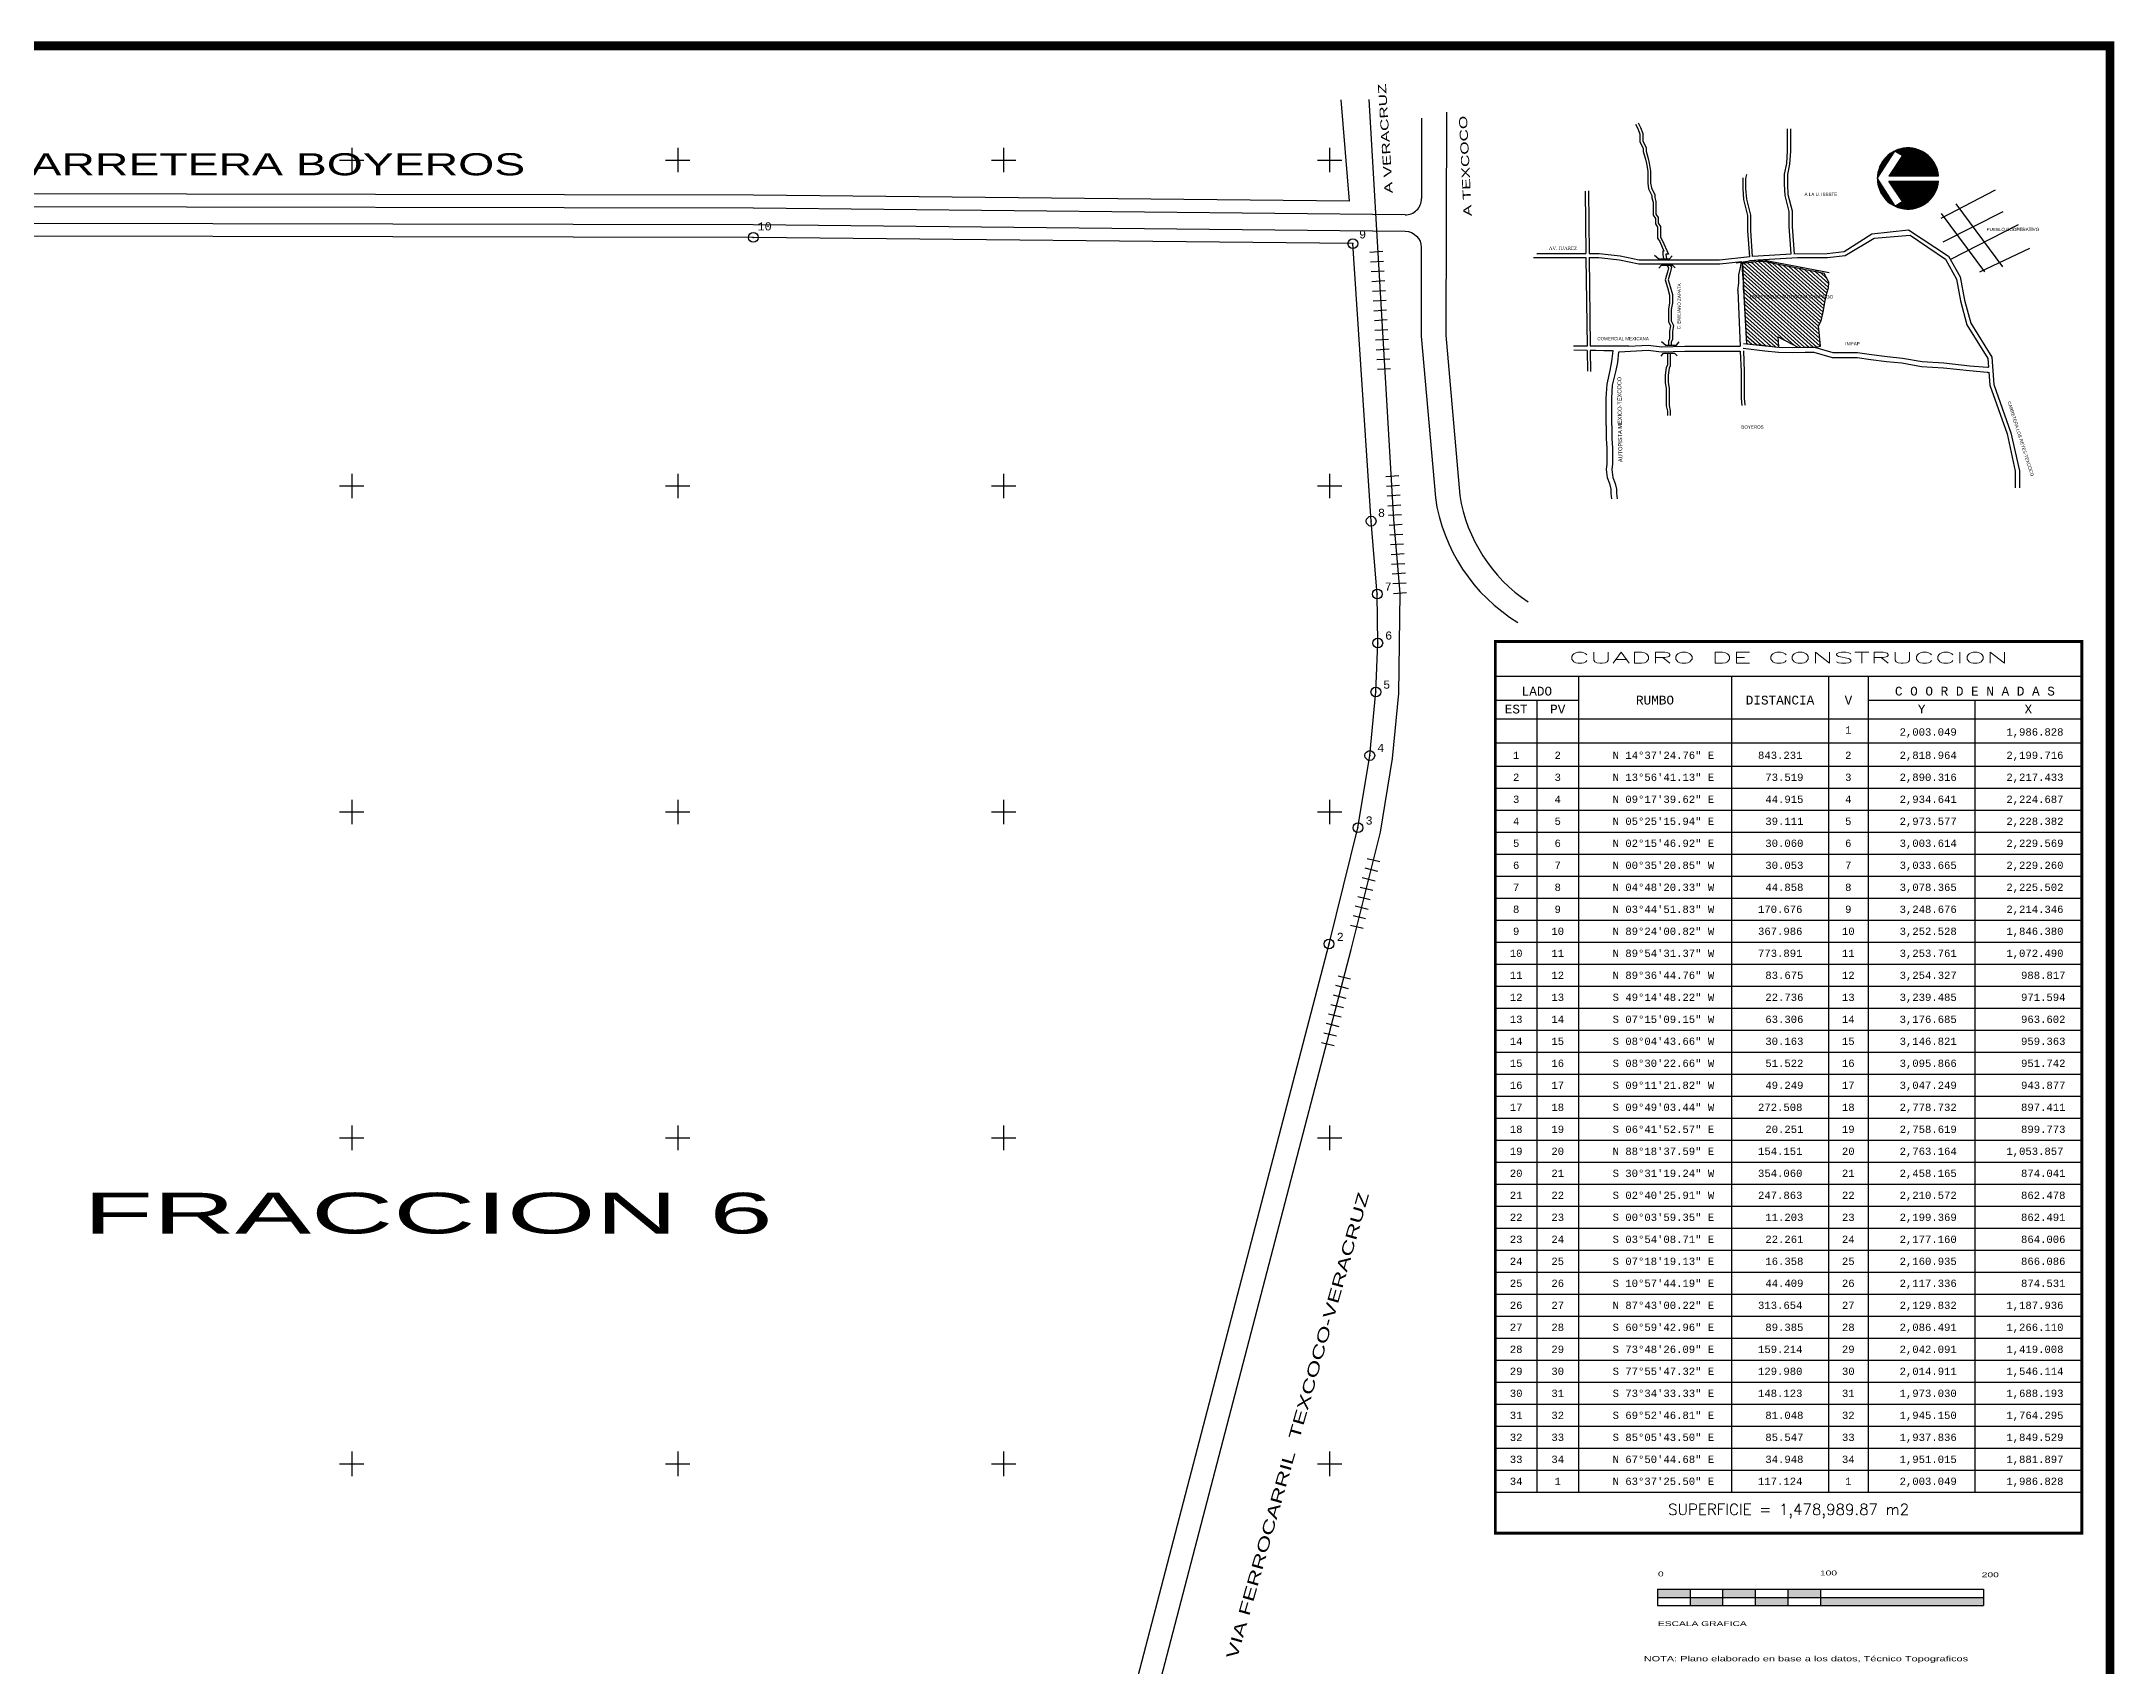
# Model space of a CAD drawing. Header units: millimetres. Extents: x 740 to 5908, y 1492 to 3373.
# Drawn here: x 1410 to 2682, y 2376 to 3373 of the extents above; entities that cross this region are included whole.
import ezdxf
from ezdxf.enums import TextEntityAlignment as Align

# ---------------------------------------------------------------- set-up
doc = ezdxf.new("R2010")
doc.units = ezdxf.units.MM
doc.header["$PDMODE"] = 32
doc.header["$PDSIZE"] = 6
for name, color, linetype in [('CVL_CUADCON', 7, 'Continuous'), ('CVL_PUNTO', 7, 'Continuous'), ('CVL_PUNTO_NUM', 7, 'Continuous'), ('CVL_RET', 7, 'Continuous'), ('REPORTIT', 7, 'Continuous')]:
    doc.layers.add(name, color=color, linetype=linetype)
doc.styles.add('ARIAL', font='BOOKOS.TTF')
doc.styles.add('HUECA1', font='HUECA1.shx')
doc.styles.add('LETREROS', font='', dxfattribs={"width": 2})
doc.styles.add('MONOTXT4', font='MONOTXT4.shx')
doc.styles.add('TEXTOS', font='arial.ttf', dxfattribs={"width": 1.5})
doc.styles.get('LETREROS').set_extended_font_data('@Arial Unicode MS')

# ---------------------------------------------------------------- blocks, each defined once
blk = doc.blocks.new('*X4')
blk.add_line((1, 1.5), (1, 1.5))
blk = doc.blocks.new('NORTH8')
for p, q in [((-3.677, -0.671), (-3.18, -0.671)), ((-3.668, -0.661), (-3.187, -0.661)), ((-3.658, -0.651), (-3.194, -0.651)), ((-3.648, -0.641), (-3.2, -0.641)), ((-3.637, -0.631), (-3.207, -0.631)), ((-3.626, -0.621), (-3.204, -0.621)), ((-3.614, -0.611), (-3.188, -0.611)), ((-3.601, -0.601), (-3.171, -0.601)), ((-3.587, -0.591), (-3.155, -0.591)), ((-3.572, -0.581), (-3.138, -0.581)), ((-3.556, -0.571), (-3.122, -0.571)), ((-3.538, -0.561), (-3.106, -0.561)), ((-3.519, -0.551), (-3.089, -0.551)), ((-3.497, -0.541), (-3.105, -0.541)), ((-3.472, -0.531), (-3.13, -0.531)), ((-3.441, -0.521), (-3.161, -0.521)), ((-3.4, -0.511), (-3.201, -0.511)), ((-3.086, -0.549), (-3.211, -0.625)), ((-3.211, -0.625), (-2.989, -0.958)), ((-2.8, -1), (-3.086, -0.549)), ((-3.085, -0.551), (-3.083, -0.551)), ((-3.078, -0.561), (-3.063, -0.561)), ((-3.072, -0.571), (-3.046, -0.571)), ((-3.066, -0.581), (-3.03, -0.581)), ((-3.059, -0.591), (-3.015, -0.591)), ((-3.053, -0.601), (-3.001, -0.601)), ((-3.047, -0.611), (-2.988, -0.611)), ((-3.04, -0.621), (-2.976, -0.621)), ((-3.034, -0.631), (-2.965, -0.631)), ((-3.028, -0.641), (-2.954, -0.641)), ((-3.021, -0.651), (-2.944, -0.651)), ((-3.015, -0.661), (-2.934, -0.661)), ((-3.009, -0.671), (-2.925, -0.671)), ((-2.989, -0.958), (-3.799, -0.958)), ((-3.798, -0.951), (-2.994, -0.951)), ((-3.797, -0.941), (-3, -0.941)), ((-3.796, -0.931), (-3.007, -0.931)), ((-3.795, -0.921), (-3.014, -0.921)), ((-3.793, -0.911), (-3.02, -0.911)), ((-3.791, -0.901), (-3.027, -0.901)), ((-3.789, -0.891), (-3.034, -0.891)), ((-3.786, -0.881), (-3.04, -0.881)), ((-3.784, -0.871), (-3.047, -0.871)), ((-3.781, -0.861), (-3.054, -0.861)), ((-3.778, -0.851), (-3.06, -0.851)), ((-3.775, -0.841), (-3.067, -0.841)), ((-3.771, -0.831), (-3.074, -0.831)), ((-3.767, -0.821), (-3.08, -0.821)), ((-3.763, -0.811), (-3.087, -0.811)), ((-3.759, -0.801), (-3.094, -0.801)), ((-3.755, -0.791), (-3.1, -0.791)), ((-3.75, -0.781), (-3.107, -0.781)), ((-3.745, -0.771), (-3.114, -0.771)), ((-3.74, -0.761), (-3.12, -0.761)), ((-3.734, -0.751), (-3.127, -0.751)), ((-3.728, -0.741), (-3.134, -0.741)), ((-3.722, -0.731), (-3.14, -0.731)), ((-3.715, -0.721), (-3.147, -0.721)), ((-3.708, -0.711), (-3.154, -0.711)), ((-3.701, -0.701), (-3.16, -0.701)), ((-3.693, -0.691), (-3.167, -0.691)), ((-3.685, -0.681), (-3.174, -0.681)), ((-2.8, -1), (-3.086, -1.451)), ((-3.002, -0.681), (-2.917, -0.681)), ((-2.996, -0.691), (-2.909, -0.691)), ((-2.99, -0.701), (-2.901, -0.701)), ((-2.983, -0.711), (-2.894, -0.711)), ((-2.977, -0.721), (-2.887, -0.721)), ((-2.971, -0.731), (-2.88, -0.731)), ((-2.964, -0.741), (-2.874, -0.741)), ((-2.958, -0.751), (-2.868, -0.751)), ((-2.952, -0.761), (-2.862, -0.761)), ((-2.945, -0.771), (-2.857, -0.771)), ((-2.939, -0.781), (-2.852, -0.781)), ((-2.932, -0.791), (-2.847, -0.791)), ((-2.926, -0.801), (-2.843, -0.801)), ((-2.92, -0.811), (-2.838, -0.811)), ((-2.913, -0.821), (-2.834, -0.821)), ((-2.907, -0.831), (-2.831, -0.831)), ((-2.901, -0.841), (-2.827, -0.841)), ((-2.894, -0.851), (-2.824, -0.851)), ((-2.888, -0.861), (-2.821, -0.861)), ((-2.882, -0.871), (-2.818, -0.871)), ((-2.875, -0.881), (-2.816, -0.881)), ((-2.869, -0.891), (-2.813, -0.891)), ((-2.863, -0.901), (-2.811, -0.901)), ((-2.856, -0.911), (-2.809, -0.911)), ((-2.85, -0.921), (-2.807, -0.921)), ((-2.844, -0.931), (-2.806, -0.931)), ((-2.837, -0.941), (-2.805, -0.941)), ((-2.831, -0.951), (-2.803, -0.951)), ((-2.825, -0.961), (-2.803, -0.961)), ((-2.818, -0.971), (-2.802, -0.971)), ((-2.812, -0.981), (-2.801, -0.981)), ((-2.807, -1.011), (-2.801, -1.011)), ((-2.806, -0.991), (-2.801, -0.991)), ((-2.801, -1.001), (-2.801, -1.001)), ((-2.989, -1.045), (-3.799, -1.045)), ((-3.798, -1.051), (-2.995, -1.051)), ((-3.797, -1.061), (-3.002, -1.061)), ((-3.796, -1.071), (-3.008, -1.071)), ((-3.795, -1.081), (-3.015, -1.081)), ((-3.793, -1.091), (-3.022, -1.091)), ((-3.791, -1.101), (-3.028, -1.101)), ((-3.789, -1.111), (-3.035, -1.111)), ((-3.786, -1.121), (-3.042, -1.121)), ((-3.784, -1.131), (-3.048, -1.131)), ((-3.781, -1.141), (-3.055, -1.141)), ((-3.778, -1.151), (-3.062, -1.151)), ((-3.775, -1.161), (-3.068, -1.161)), ((-3.771, -1.171), (-3.075, -1.171)), ((-3.767, -1.181), (-3.082, -1.181)), ((-3.763, -1.191), (-3.088, -1.191)), ((-3.759, -1.201), (-3.095, -1.201)), ((-3.755, -1.211), (-3.102, -1.211)), ((-3.75, -1.221), (-3.108, -1.221)), ((-3.745, -1.231), (-3.115, -1.231)), ((-3.74, -1.241), (-3.122, -1.241)), ((-3.734, -1.251), (-3.128, -1.251)), ((-3.728, -1.261), (-3.135, -1.261)), ((-3.722, -1.271), (-3.142, -1.271)), ((-3.715, -1.281), (-3.148, -1.281)), ((-3.708, -1.291), (-3.155, -1.291)), ((-3.701, -1.301), (-3.162, -1.301)), ((-3.693, -1.311), (-3.168, -1.311)), ((-3.685, -1.321), (-3.175, -1.321)), ((-3.677, -1.331), (-3.182, -1.331)), ((-3.668, -1.341), (-3.188, -1.341)), ((-3.658, -1.351), (-3.195, -1.351)), ((-3.211, -1.375), (-2.989, -1.042)), ((-3.023, -1.351), (-2.944, -1.351)), ((-3.016, -1.341), (-2.934, -1.341)), ((-3.01, -1.331), (-2.925, -1.331)), ((-3.004, -1.321), (-2.917, -1.321)), ((-2.997, -1.311), (-2.909, -1.311)), ((-2.991, -1.301), (-2.901, -1.301)), ((-2.985, -1.291), (-2.894, -1.291)), ((-2.978, -1.281), (-2.887, -1.281)), ((-2.972, -1.271), (-2.88, -1.271)), ((-2.966, -1.261), (-2.874, -1.261)), ((-2.959, -1.251), (-2.868, -1.251)), ((-2.953, -1.241), (-2.862, -1.241)), ((-2.947, -1.231), (-2.857, -1.231)), ((-2.94, -1.221), (-2.852, -1.221)), ((-2.934, -1.211), (-2.847, -1.211)), ((-2.927, -1.201), (-2.843, -1.201)), ((-2.921, -1.191), (-2.838, -1.191)), ((-2.915, -1.181), (-2.834, -1.181)), ((-2.908, -1.171), (-2.831, -1.171)), ((-2.902, -1.161), (-2.827, -1.161)), ((-2.896, -1.151), (-2.824, -1.151)), ((-2.889, -1.141), (-2.821, -1.141)), ((-2.883, -1.131), (-2.818, -1.131)), ((-2.877, -1.121), (-2.816, -1.121)), ((-2.87, -1.111), (-2.813, -1.111)), ((-2.864, -1.101), (-2.811, -1.101)), ((-2.858, -1.091), (-2.809, -1.091)), ((-2.851, -1.081), (-2.807, -1.081)), ((-2.845, -1.071), (-2.806, -1.071)), ((-2.839, -1.061), (-2.805, -1.061)), ((-2.832, -1.051), (-2.803, -1.051)), ((-2.826, -1.041), (-2.803, -1.041)), ((-2.82, -1.031), (-2.802, -1.031)), ((-2.813, -1.021), (-2.801, -1.021)), ((-3.648, -1.361), (-3.202, -1.361)), ((-3.637, -1.371), (-3.208, -1.371)), ((-3.626, -1.381), (-3.201, -1.381)), ((-3.614, -1.391), (-3.184, -1.391)), ((-3.601, -1.401), (-3.168, -1.401)), ((-3.587, -1.411), (-3.151, -1.411)), ((-3.572, -1.421), (-3.135, -1.421)), ((-3.556, -1.431), (-3.119, -1.431)), ((-3.538, -1.441), (-3.102, -1.441)), ((-3.519, -1.451), (-3.083, -1.451)), ((-3.497, -1.461), (-3.105, -1.461)), ((-3.472, -1.471), (-3.13, -1.471)), ((-3.441, -1.481), (-3.161, -1.481)), ((-3.4, -1.491), (-3.201, -1.491)), ((-3.086, -1.451), (-3.211, -1.375)), ((-3.08, -1.441), (-3.063, -1.441)), ((-3.073, -1.431), (-3.046, -1.431)), ((-3.067, -1.421), (-3.03, -1.421)), ((-3.061, -1.411), (-3.015, -1.411)), ((-3.054, -1.401), (-3.001, -1.401)), ((-3.048, -1.391), (-2.988, -1.391)), ((-3.042, -1.381), (-2.976, -1.381)), ((-3.035, -1.371), (-2.965, -1.371)), ((-3.029, -1.361), (-2.954, -1.361))]:
    blk.add_line(p, q)
blk.add_arc((-3.301, -1.001), 0.5, 184.9327, 175.1566)
at = {"rotation": 270}
blk.add_blockref('*X4', (-4.301, -0.001), dxfattribs=at)
blk = doc.blocks.new('NORTE02')
at = {"layer": 'REPORTIT', "color": 3, "xscale": 3.002732328891092, "yscale": 3.002732328891092, "zscale": 3.002732328891092}
blk.add_blockref('NORTH8', (9.91, 3.01), dxfattribs=at)

msp = doc.modelspace()

# ---------------------------------------------------------------- hatches: boundary and pattern name
at = {"layer": 'CVL_RET'}
h = msp.add_hatch(dxfattribs=at)
h.set_pattern_fill('ANSI31', color=256, scale=0.53125, angle=93.146, style=0)
h.set_pattern_definition([(138.14597, (4249.4699, 1965.9379), (-1.1254381, -1.2563475), [])])
h.paths.add_polyline_path([(2503.4, 3230.3), (2470.4, 3236.9), (2467.6, 3237.5), (2465.8, 3237.7), (2464.2, 3237.7), (2463, 3237.7), (2461.8, 3237.6), (2460.1, 3237.4), (2453.3, 3236.6), (2454, 3221.9), (2455.6, 3191.1), (2455.8, 3187.8), (2456.4, 3187.2), (2458.9, 3187), (2460.1, 3186.9), (2462.2, 3186.7), (2464.1, 3186.5), (2474.9, 3185.2), (2475.7, 3185.4), (2475.2, 3191.5), (2487.7, 3185), (2497.6, 3185.1), (2498, 3185.1), (2498.9, 3185.2), (2499.5, 3185.3), (2501.3, 3185.8), (2500.1, 3198.2), (2501.6, 3201.4), (2503.1, 3207.6), (2503.9, 3212.7), (2505.2, 3218.4), (2506.2, 3221.5), (2506.3, 3224.9), (2505.7, 3226.2)])
h = msp.add_hatch(color=256, dxfattribs=at)
h.paths.add_polyline_path([(2401.2, 2423), (2401.2, 2418), (2421.2, 2418), (2421.2, 2423)])
h.paths.add_polyline_path([(2441.2, 2413), (2441.2, 2418), (2421.2, 2418), (2421.2, 2413)])
h.paths.add_polyline_path([(2441.2, 2423), (2441.2, 2418), (2461.2, 2418), (2461.2, 2423)])
h.paths.add_polyline_path([(2461.2, 2418), (2461.2, 2413), (2481.2, 2413), (2481.2, 2418)])
h.paths.add_polyline_path([(2501.2, 2418), (2501.2, 2413), (2601.2, 2413), (2601.2, 2418)])
h.paths.add_polyline_path([(2481.2, 2423), (2481.2, 2418), (2501.2, 2418), (2501.2, 2423)])

# ---------------------------------------------------------------- linework, layer by layer
for p, q in [((1846.4, 3270.5), (1072.5, 3271.8)), ((1846.5, 3278.5), (1072.6, 3279.8)), ((2246.3, 3266.3), (1846.5, 3270.5)), ((2212.3, 3274.7), (1846.6, 3278.5))]:
    msp.add_line(p, q)
at = {"const_width": 5.5}
msp.add_lwpolyline([(742.9, 1803.6), (742.9, 3370), (2678.9, 3370), (2678.9, 1803.6)], close=True, dxfattribs=at)
at = {"color": 4}
for points in [[(2387.8, 3322), (2389.1, 3319.3), (2390.4, 3315.9), (2390.4, 3311.2), (2392.5, 3307.2), (2392.5, 3305.2), (2393.8, 3300.5), (2394.5, 3297.8), (2395.2, 3293.1), (2395.2, 3291.7), (2395.2, 3285.7), (2395.8, 3282.3), (2397.8, 3278.3), (2397.8, 3276.9), (2398.5, 3274.2), (2398.5, 3272.2), (2398.5, 3269.5), (2398.5, 3266.2), (2399.9, 3264.2), (2399.9, 3260.8), (2401.2, 3258.8), (2401.2, 3254.8), (2401.2, 3252.1), (2402.6, 3250), (2405.2, 3244), (2404.6, 3244), (2404.6, 3242), (2405, 3239.3)], [(2389.3, 3322.8), (2390.7, 3320), (2392.2, 3316.3), (2392.2, 3311.6), (2394.2, 3307.6), (2394.2, 3305.4), (2395.5, 3300.9), (2396.2, 3298.1), (2396.9, 3293.2), (2396.9, 3291.7), (2396.9, 3285.8), (2397.5, 3282.9), (2399.6, 3278.7), (2399.6, 3277.1), (2400.3, 3274.5), (2400.3, 3272.2), (2400.3, 3269.5), (2400.3, 3266.7), (2401.6, 3264.7), (2401.6, 3261.3), (2403, 3259.3), (2403, 3254.8), (2403, 3252.6), (2404.1, 3250.9), (2407.9, 3242.2), (2406.3, 3242.2), (2406.3, 3242.1), (2406.8, 3239.3)], [(2406.9, 3235.5), (2407.9, 3233.9), (2407.3, 3231.2), (2405.9, 3226.5), (2407.3, 3221.8), (2408.6, 3217.1), (2408.6, 3212.4), (2407.9, 3208.4), (2407.9, 3203.7), (2407.9, 3201), (2409.3, 3198.3), (2408.6, 3194.9), (2408.6, 3190.2), (2407.9, 3188.9), (2407.9, 3186.4)], [(2409, 3235.5), (2409.8, 3234.2), (2409, 3230.8), (2407.7, 3226.5), (2409, 3222.3), (2410.4, 3217.4), (2410.4, 3212.3), (2409.7, 3208.2), (2409.7, 3203.7), (2409.7, 3201.4), (2411.1, 3198.5), (2410.4, 3194.7), (2410.4, 3189.8), (2409.7, 3188.5), (2409.7, 3186.4)], [(2407.3, 3181.4), (2407.3, 3176.8), (2407.3, 3174.1), (2406.6, 3172.7), (2405.9, 3168), (2405.9, 3163.3), (2406.6, 3160), (2406.6, 3157.3), (2406.6, 3156.6), (2406.6, 3152.6), (2406.6, 3149.2), (2407.3, 3145.9), (2407.3, 3143.2)], [(2409, 3181.4), (2409, 3176.8), (2409, 3173.7), (2408.3, 3172.2), (2407.7, 3167.9), (2407.7, 3163.5), (2408.3, 3160.1), (2408.3, 3157.3), (2408.3, 3156.6), (2408.3, 3152.6), (2408.3, 3149.4), (2409, 3146), (2409, 3143.2)]]:
    msp.add_lwpolyline(points, dxfattribs=at)
for points in [[(2483.2, 3242.4), (2482, 3259.2), (2482, 3268.5), (2479.5, 3278.2), (2479.1, 3285.1), (2479.1, 3291.4), (2480.5, 3297.8), (2481, 3305.6), (2481, 3310.9), (2481, 3310.9), (2481, 3319.2)], [(2485.2, 3242.4), (2484, 3259.3), (2484, 3268.7), (2481.5, 3278.6), (2481.1, 3285.1), (2481.1, 3291.2), (2482.5, 3297.5), (2483, 3305.5), (2483, 3310.9), (2483, 3319.2)], [(2457.8, 3240.6), (2456.7, 3256.6), (2456.7, 3265.9), (2454.2, 3275.7), (2453.7, 3282.5), (2453.7, 3288.9), (2453.8, 3289)], [(2459.6, 3240.7), (2458.4, 3256.7), (2458.4, 3266.1), (2456, 3276), (2455.5, 3282.6), (2455.5, 3288.7), (2456.1, 3291.2)], [(2356.8, 3280.9), (2357.3, 3242.6)], [(2358.8, 3281), (2359.3, 3242.6)], [(2575.2, 3264.4), (2608.6, 3281.8)], [(2584.3, 3273.2), (2613, 3234.4)], [(2484.9, 3242.5), (2505.3, 3242.6), (2515.7, 3243.9), (2532.7, 3254.8), (2555.3, 3257.1), (2579.7, 3241), (2587, 3228.3), (2589.6, 3214.1), (2593.5, 3199.9), (2606.4, 3179.1), (2607.7, 3162.3), (2618.1, 3132.5), (2623.3, 3109.2), (2623.3, 3098.9)], [(2575.2, 3267.2), (2601.8, 3231.4)], [(2576.6, 3249.8), (2613.3, 3268.4)], [(2581.2, 3239.2), (2622.7, 3260.4)], [(1266.1, 2086.5), (1419, 2042.1), (1546.1, 2014.9), (1688.2, 1973), (1764.3, 1945.2), (1849.5, 1937.8), (1881.9, 1951), (1986.8, 2003), (2199.7, 2819), (2217.4, 2890.3), (2224.7, 2934.6), (2228.4, 2973.6), (2229.6, 3003.6), (2229.3, 3033.7), (2225.5, 3078.4), (2214.3, 3248.7), (1846.4, 3252.5), (1072.5, 3253.8)], [(2458.1, 3238.3), (2462.8, 3238.8), (2487.2, 3240.1), (2505.5, 3240.1), (2516.3, 3241.4), (2534.1, 3252), (2556.2, 3253.9), (2577.9, 3239.1), (2584.7, 3226.9), (2587.1, 3213.5), (2591.1, 3198.8), (2604, 3178.3), (2604.4, 3172.8)], [(2599, 3231.4), (2629.7, 3245.9)], [(2325.2, 3240.1), (2342, 3240.1), (2357.3, 3240.1)], [(2327.2, 3242.6), (2342, 3242.6), (2342, 3242.6), (2357.3, 3242.6)], [(2357.3, 3240.1), (2358, 3185.7)], [(2359.3, 3242.6), (2365.4, 3242.6), (2378.3, 3241.3), (2390, 3238.7), (2405.5, 3238.7), (2419.8, 3238.7), (2439.2, 3238.7), (2457.8, 3240.8), (2457.8, 3240.8)], [(2359.3, 3240.1), (2360, 3185.7)], [(2359.3, 3240.1), (2365.2, 3240.1), (2377.9, 3238.8), (2389.7, 3236.2), (2405.5, 3236.2), (2419.8, 3236.2), (2439.4, 3236.2), (2452.8, 3237.7)], [(2399.4, 3241.6), (2402.1, 3239.3), (2408.5, 3239.3), (2410.3, 3241.3)], [(2402.1, 3233.7), (2403.7, 3235.5), (2410.5, 3235.5), (2412.1, 3233.9)], [(2450.6, 3219.9), (2451.2, 3224.5), (2451.2, 3229.5), (2452.2, 3234.1), (2452.8, 3237.7)], [(2454, 3220.3), (2454, 3220.3), (2453.9, 3225), (2453.4, 3232.6), (2453.3, 3235), (2453.2, 3236.7), (2458.1, 3238.3)], [(2459.6, 3241), (2480, 3242.2), (2483.2, 3242.4)], [(2450.6, 3219.9), (2451.9, 3185.8)], [(2454, 3220.3), (2455.8, 3187.1)], [(2358, 3185.7), (2349.6, 3185.7)], [(2358, 3183.2), (2349.8, 3183.4)], [(2358, 3183.2), (2358.2, 3170.4)], [(2383.7, 3185.7), (2378, 3185.7), (2366.9, 3185.7), (2360.7, 3185.7), (2360, 3185.7)], [(2360, 3183.2), (2360.2, 3170.3)], [(2374, 3182.9), (2371.5, 3182.9), (2368.2, 3182.9), (2363.3, 3183.2), (2360, 3183.2)], [(2369.7, 3137), (2369.7, 3153.9), (2370.3, 3162.4), (2372.2, 3170.8), (2373.3, 3176.3), (2374, 3182.9)], [(2373.2, 3137), (2373.2, 3153.8), (2373.7, 3161.9), (2375.7, 3170.1), (2376.8, 3175.8), (2377.5, 3182.4)], [(2377.5, 3182.4), (2395.4, 3183.3), (2403.7, 3182.3), (2418, 3182.8), (2426.9, 3182.8), (2436.2, 3182.8), (2446.1, 3182.8), (2452, 3182.8)], [(2383.7, 3185.7), (2383.7, 3185.7), (2395.5, 3186.3), (2403.8, 3185.3), (2418, 3185.8), (2426.9, 3185.8), (2436.2, 3185.8), (2446.1, 3185.8), (2452, 3185.8)], [(2403.4, 3179.6), (2405, 3181.4), (2411.7, 3181.4), (2413.3, 3179.8)], [(2403.7, 3188.7), (2406.4, 3186.4), (2412.8, 3186.4), (2414.6, 3188.5)], [(2452, 3182.8), (2452.5, 3170), (2452.5, 3163.1), (2452.5, 3159.2), (2452.5, 3153.8), (2453, 3149.4)], [(2452, 3182.8), (2452, 3182.8)], [(2453.7, 3184.5), (2467.1, 3183), (2475.5, 3182.2), (2483.9, 3181.9), (2491.9, 3182.1), (2497.2, 3182.1), (2508.5, 3178.9), (2517.5, 3178.9), (2523.7, 3178.9), (2532.2, 3177.7), (2541.7, 3176.4), (2551.1, 3175.5), (2563.3, 3173.4), (2576.7, 3172.5), (2592.7, 3170.8), (2603.5, 3169.9), (2604.2, 3169.9)], [(2454, 3182.9), (2454.5, 3170), (2454.5, 3163.1), (2454.5, 3159.2), (2454.5, 3153.9), (2454.9, 3149.6)], [(2454.1, 3187.4), (2467.5, 3186), (2475.7, 3185.2), (2483.9, 3184.9), (2491.9, 3185.1), (2497.6, 3185.1), (2508.9, 3181.9), (2517.5, 3181.9), (2524, 3181.9), (2532.6, 3180.6), (2542.1, 3179.4), (2551.5, 3178.5), (2563.6, 3176.3), (2577, 3175.5), (2592.9, 3173.8), (2603.7, 3172.9), (2604.4, 3172.8)], [(2604.6, 3169.8), (2605.2, 3161.8), (2615.7, 3131.9), (2620.8, 3109), (2620.8, 3098.9)], [(2369.7, 3137), (2369.7, 3129), (2370.1, 3123.4), (2370.1, 3119.2), (2370.1, 3113.5), (2369.7, 3110), (2370.4, 3105.1), (2371.8, 3101.6), (2372.5, 3098.1), (2372.5, 3095.3), (2372.9, 3092.2)], [(2373.2, 3137), (2373.2, 3129), (2373.6, 3123.4), (2373.6, 3119.1), (2373.6, 3113.5), (2373.2, 3110), (2373.9, 3105.1), (2375.3, 3101.6), (2376, 3098.1), (2376, 3095.3), (2376.4, 3092.1)]]:
    msp.add_lwpolyline(points)
msp.add_lwpolyline([(2503.4, 3230.3), (2470.4, 3236.9), (2467.6, 3237.5), (2465.8, 3237.7), (2464.2, 3237.7), (2463, 3237.7), (2461.8, 3237.6), (2460.1, 3237.4), (2453.3, 3236.6), (2454, 3221.9), (2455.6, 3191.1), (2455.8, 3187.8), (2456.4, 3187.2), (2458.9, 3187), (2460.1, 3186.9), (2462.2, 3186.7), (2464.1, 3186.5), (2474.9, 3185.2), (2475.7, 3185.4), (2475.2, 3191.5), (2487.7, 3185), (2497.6, 3185.1), (2498, 3185.1), (2498.9, 3185.2), (2499.5, 3185.3), (2501.3, 3185.8), (2500.1, 3198.2), (2501.6, 3201.4), (2503.1, 3207.6), (2503.9, 3212.7), (2505.2, 3218.4), (2506.2, 3221.5), (2506.3, 3224.9), (2505.7, 3226.2)], close=True)
at = {"layer": 'CVL_CUADCON', "color": 8, "linetype": 'Continuous'}
for p, q in [((2352.7, 2983.2), (2352.7, 2482.5)), ((2446.6, 2983.2), (2446.6, 2482.5)), ((2506.2, 2983.2), (2506.2, 2482.5)), ((2530.5, 2983.2), (2530.5, 2482.5)), ((2301.7, 2968.6), (2352.7, 2968.6)), ((2327.2, 2968.6), (2327.2, 2482.5)), ((2530.5, 2968.6), (2661.6, 2968.6)), ((2596, 2968.6), (2596, 2482.5)), ((2301.7, 2942.3), (2661.6, 2942.3)), ((2301.7, 2928), (2661.6, 2928)), ((2301.7, 2914.5), (2661.6, 2914.5)), ((2301.7, 2901), (2661.6, 2901)), ((2301.7, 2887.5), (2661.6, 2887.5)), ((2301.7, 2874), (2661.6, 2874)), ((2301.7, 2860.5), (2661.6, 2860.5)), ((2301.7, 2847), (2661.6, 2847)), ((2301.7, 2833.5), (2661.6, 2833.5)), ((2301.7, 2820), (2661.6, 2820)), ((2301.7, 2806.5), (2661.6, 2806.5)), ((2301.7, 2793), (2661.6, 2793)), ((2301.7, 2779.5), (2661.6, 2779.5)), ((2301.7, 2766), (2661.6, 2766)), ((2301.7, 2752.5), (2661.6, 2752.5)), ((2301.7, 2739), (2661.6, 2739)), ((2301.7, 2725.5), (2661.6, 2725.5)), ((2301.7, 2712), (2661.6, 2712)), ((2301.7, 2698.5), (2661.6, 2698.5)), ((2301.7, 2685), (2661.6, 2685)), ((2301.7, 2671.5), (2661.6, 2671.5)), ((2301.7, 2658), (2661.6, 2658)), ((2301.7, 2644.5), (2661.6, 2644.5)), ((2301.7, 2631), (2661.6, 2631)), ((2301.7, 2617.5), (2661.6, 2617.5)), ((2301.7, 2604), (2661.6, 2604)), ((2301.7, 2590.5), (2661.6, 2590.5)), ((2301.7, 2577), (2661.6, 2577)), ((2301.7, 2563.5), (2661.6, 2563.5)), ((2301.7, 2550), (2661.6, 2550)), ((2301.7, 2536.5), (2661.6, 2536.5)), ((2301.7, 2523), (2661.6, 2523)), ((2301.7, 2509.5), (2661.6, 2509.5)), ((2301.7, 2496), (2661.6, 2496)), ((2301.7, 2482.5), (2661.6, 2482.5))]:
    msp.add_line(p, q, dxfattribs=at)
at = {"layer": 'CVL_CUADCON', "color": 1, "linetype": 'Continuous', "const_width": 1.8}
msp.add_lwpolyline([(2301.7, 3004.5), (2661.6, 3004.5), (2661.6, 2457.5), (2301.7, 2457.5)], close=True, dxfattribs=at)
at = {"layer": 'CVL_CUADCON', "color": 1, "linetype": 'Continuous', "const_width": 0.675}
for points in [[(2301.7, 2983.2), (2661.6, 2983.2)], [(2301.7, 2957), (2661.6, 2957)], [(2301.7, 2482.5), (2661.6, 2482.5)]]:
    msp.add_lwpolyline(points, dxfattribs=at)
at = {"layer": 'CVL_PUNTO', "color": 2}
for p in [(1846.4, 3252.5), (1846.4, 3252.5), (2214.3, 3248.7), (2214.3, 3248.7), (2225.5, 3078.4), (2225.5, 3078.4), (2229.3, 3033.7), (2229.3, 3033.7), (2229.6, 3003.6), (2229.6, 3003.6), (2228.4, 2973.6), (2228.4, 2973.6), (2224.7, 2934.6), (2224.7, 2934.6), (2217.4, 2890.3), (2217.4, 2890.3), (2199.7, 2819), (2199.7, 2819)]:
    msp.add_point(p, dxfattribs=at)
at = {"layer": 'CVL_RET'}
for p, q in [((2212.3, 3274.7), (2207.1, 3337)), ((2256.4, 3325.6), (2256.4, 3276.3)), ((2224.7, 3243.4), (2232.7, 3244)), ((2225.1, 3237.5), (2233.1, 3238)), ((2225.5, 3231.5), (2233.5, 3232)), ((2453.1, 3237.1), (2453.1, 3237.4)), ((2453.3, 3237.1), (2453.3, 3237.5)), ((2453.6, 3237.2), (2453.5, 3237.5)), ((2453.8, 3237.2), (2453.8, 3237.5)), ((2454.1, 3237.2), (2454, 3237.5)), ((2454.3, 3237.3), (2454.3, 3237.6)), ((2454.5, 3237.3), (2454.5, 3237.6)), ((2454.8, 3237.3), (2454.7, 3237.6)), ((2455, 3237.4), (2455, 3237.7)), ((2455.2, 3237.4), (2455.2, 3237.7)), ((2455.5, 3237.4), (2455.4, 3237.7)), ((2455.7, 3237.4), (2455.7, 3237.8)), ((2456, 3237.5), (2455.9, 3237.8)), ((2458.6, 3237.9), (2458.5, 3238.2)), ((2458.8, 3237.9), (2458.7, 3238.2)), ((2459, 3237.9), (2459, 3238.2)), ((2459.3, 3237.9), (2459.2, 3238.3)), ((2459.5, 3238), (2459.5, 3238.3)), ((2459.7, 3238), (2459.7, 3238.3)), ((2460, 3238), (2459.9, 3238.4)), ((2460.2, 3238.1), (2460.2, 3238.4)), ((2460.4, 3238.1), (2460.4, 3238.4)), ((2460.7, 3238.1), (2460.6, 3238.4)), ((2460.9, 3238.2), (2460.9, 3238.5)), ((2461.2, 3238.2), (2461.1, 3238.5)), ((2461.4, 3238.2), (2461.4, 3238.5)), ((2467.9, 3238), (2468, 3238.3)), ((2468.1, 3238), (2468.2, 3238.3)), ((2468.4, 3237.9), (2468.4, 3238.2)), ((2468.6, 3237.9), (2468.7, 3238.2)), ((2468.8, 3237.8), (2468.9, 3238.1)), ((2469.1, 3237.8), (2469.1, 3238.1)), ((2469.3, 3237.7), (2469.4, 3238.1)), ((2469.6, 3237.7), (2469.6, 3238)), ((2470.8, 3237.5), (2470.9, 3237.8)), ((2471, 3237.4), (2471.1, 3237.7)), ((2471.3, 3237.4), (2471.3, 3237.7)), ((2471.5, 3237.3), (2471.6, 3237.7)), ((2471.8, 3237.3), (2471.8, 3237.6)), ((2472, 3237.3), (2472, 3237.6)), ((2472.2, 3237.2), (2472.3, 3237.5)), ((2472.5, 3237.2), (2472.5, 3237.5)), ((2489, 3234), (2489.1, 3234.3)), ((2489.2, 3233.9), (2489.3, 3234.2)), ((2489.5, 3233.9), (2489.5, 3234.2)), ((2489.7, 3233.8), (2489.8, 3234.2)), ((2489.9, 3233.8), (2490, 3234.1)), ((2490.2, 3233.8), (2490.2, 3234.1)), ((2490.4, 3233.7), (2490.5, 3234)), ((2490.6, 3233.7), (2490.7, 3234)), ((2498.1, 3232.2), (2498.2, 3232.5)), ((2498.4, 3232.2), (2498.4, 3232.5)), ((2498.6, 3232.1), (2498.7, 3232.4)), ((2498.9, 3232.1), (2498.9, 3232.4)), ((2499.1, 3232), (2499.1, 3232.4)), ((2499.3, 3232), (2499.4, 3232.3)), ((2499.6, 3232), (2499.6, 3232.3)), ((2499.8, 3231.9), (2499.9, 3232.2)), ((2225.9, 3225.5), (2233.9, 3226)), ((2226.3, 3219.5), (2234.3, 3220)), ((2226.7, 3213.5), (2234.7, 3214)), ((2227.1, 3207.5), (2235, 3208)), ((2227.5, 3201.5), (2235.4, 3202.1)), ((2227.8, 3195.5), (2235.8, 3196.1)), ((2228.2, 3189.6), (2236.2, 3190.1)), ((2228.6, 3183.6), (2236.6, 3184.1)), ((2229, 3177.6), (2237, 3178.1)), ((2229.4, 3171.6), (2237.4, 3172.1)), ((2234.6, 3105.9), (2242.5, 3106.4)), ((2234.9, 3099.9), (2242.9, 3100.4)), ((2235.3, 3093.9), (2243.3, 3094.5)), ((2235.7, 3087.9), (2243.7, 3088.5)), ((2236.1, 3082), (2244.1, 3082.5)), ((2236.5, 3076), (2244.5, 3076.5)), ((2236.9, 3070), (2244.9, 3070.5)), ((2237.3, 3064), (2245.3, 3064.5)), ((2237.7, 3058), (2245.7, 3058.5)), ((2238.1, 3052), (2246.1, 3052.5)), ((2238.5, 3046), (2246.5, 3046.6)), ((2238.9, 3040.1), (2246.9, 3040.6)), ((2239.3, 3034.1), (2247.2, 3034.6)), ((2221.6, 2865.6), (2229.4, 2863.6)), ((2223, 2871.4), (2230.8, 2869.5)), ((2218.7, 2853.9), (2226.5, 2852)), ((2220.1, 2859.7), (2227.9, 2857.8)), ((2215.8, 2842.3), (2223.6, 2840.3)), ((2217.3, 2848.1), (2225, 2846.2)), ((2212.9, 2830.6), (2220.7, 2828.7)), ((2214.4, 2836.4), (2222.1, 2834.5)), ((2205.2, 2799.4), (2212.9, 2797.5)), ((2202.3, 2787.8), (2210, 2785.8)), ((2203.7, 2793.6), (2211.5, 2791.7)), ((2199.4, 2776.1), (2207.1, 2774.2)), ((2200.8, 2781.9), (2208.6, 2780)), ((2196.5, 2764.5), (2204.3, 2762.5)), ((2197.9, 2770.3), (2205.7, 2768.4)), ((2195, 2758.6), (2202.8, 2756.7)), ((2401.2, 2423), (2401.2, 2413)), ((2401.2, 2423), (2601.2, 2423)), ((2401.2, 2418), (2601.2, 2418)), ((2421.2, 2423), (2421.2, 2413)), ((2441.2, 2423), (2441.2, 2413)), ((2461.2, 2423), (2461.2, 2413)), ((2481.2, 2423), (2481.2, 2413)), ((2501.2, 2423), (2501.2, 2413)), ((2601.2, 2423), (2601.2, 2413)), ((2401.2, 2413), (2601.2, 2413))]:
    msp.add_line(p, q, dxfattribs=at)
at = {"layer": 'CVL_RET', "color": 8, "linetype": 'Continuous'}
for p, q in [((1600, 3307.5), (1600, 3292.5)), ((1800, 3307.5), (1800, 3292.5)), ((2000, 3307.5), (2000, 3292.5)), ((2200, 3307.5), (2200, 3292.5)), ((1592.5, 3300), (1607.5, 3300)), ((1792.5, 3300), (1807.5, 3300)), ((1992.5, 3300), (2007.5, 3300)), ((2192.5, 3300), (2207.5, 3300)), ((1600, 3107.5), (1600, 3092.5)), ((1600, 3107.5), (1600, 3092.5)), ((1800, 3107.5), (1800, 3092.5)), ((1800, 3107.5), (1800, 3092.5)), ((2000, 3107.5), (2000, 3092.5)), ((2000, 3107.5), (2000, 3092.5)), ((2200, 3107.5), (2200, 3092.5)), ((2200, 3107.5), (2200, 3092.5)), ((1592.5, 3100), (1607.5, 3100)), ((1592.5, 3100), (1607.5, 3100)), ((1792.5, 3100), (1807.5, 3100)), ((1792.5, 3100), (1807.5, 3100)), ((1992.5, 3100), (2007.5, 3100)), ((1992.5, 3100), (2007.5, 3100)), ((2192.5, 3100), (2207.5, 3100)), ((2192.5, 3100), (2207.5, 3100)), ((1600, 2907.5), (1600, 2892.5)), ((1600, 2907.5), (1600, 2892.5)), ((1800, 2907.5), (1800, 2892.5)), ((1800, 2907.5), (1800, 2892.5)), ((2000, 2907.5), (2000, 2892.5)), ((2000, 2907.5), (2000, 2892.5)), ((2200, 2907.5), (2200, 2892.5)), ((2200, 2907.5), (2200, 2892.5)), ((1592.5, 2900), (1607.5, 2900)), ((1592.5, 2900), (1607.5, 2900)), ((1792.5, 2900), (1807.5, 2900)), ((1792.5, 2900), (1807.5, 2900)), ((1992.5, 2900), (2007.5, 2900)), ((1992.5, 2900), (2007.5, 2900)), ((2192.5, 2900), (2207.5, 2900)), ((2192.5, 2900), (2207.5, 2900)), ((1592.5, 2700), (1607.5, 2700)), ((1592.5, 2700), (1607.5, 2700)), ((1600, 2707.5), (1600, 2692.5)), ((1600, 2707.5), (1600, 2692.5)), ((1792.5, 2700), (1807.5, 2700)), ((1792.5, 2700), (1807.5, 2700)), ((1800, 2707.5), (1800, 2692.5)), ((1800, 2707.5), (1800, 2692.5)), ((1992.5, 2700), (2007.5, 2700)), ((1992.5, 2700), (2007.5, 2700)), ((2000, 2707.5), (2000, 2692.5)), ((2000, 2707.5), (2000, 2692.5)), ((2192.5, 2700), (2207.5, 2700)), ((2192.5, 2700), (2207.5, 2700)), ((2200, 2707.5), (2200, 2692.5)), ((2200, 2707.5), (2200, 2692.5)), ((1600, 2507.5), (1600, 2492.5)), ((1600, 2507.5), (1600, 2492.5)), ((1800, 2507.5), (1800, 2492.5)), ((1800, 2507.5), (1800, 2492.5)), ((2000, 2507.5), (2000, 2492.5)), ((2000, 2507.5), (2000, 2492.5)), ((2200, 2507.5), (2200, 2492.5)), ((2200, 2507.5), (2200, 2492.5)), ((1592.5, 2500), (1607.5, 2500)), ((1592.5, 2500), (1607.5, 2500)), ((1792.5, 2500), (1807.5, 2500)), ((1792.5, 2500), (1807.5, 2500)), ((1992.5, 2500), (2007.5, 2500)), ((1992.5, 2500), (2007.5, 2500)), ((2192.5, 2500), (2207.5, 2500)), ((2192.5, 2500), (2207.5, 2500))]:
    msp.add_line(p, q, dxfattribs=at)
at = {"layer": 'CVL_RET'}
for points in [[(1978.6, 1916.2), (2213.3, 2815.5), (2231.2, 2887.5), (2238.6, 2932.8), (2242.4, 2972.6), (2243.3, 3034.3), (2239.5, 3079.4), (2224.2, 3337.2)], [(2506.5, 3230.8), (2470.2, 3237.8), (2467.2, 3238.3), (2465.4, 3238.5), (2463.8, 3238.5), (2461.4, 3238.4), (2459.6, 3238.1), (2449.4, 3236.8)]]:
    msp.add_lwpolyline(points, dxfattribs=at)
for points in [[(2271.7, 3329.4), (2271.3, 3192.6), (2279.9, 3094.1, 0.207747), (2321.8, 3028.9)], [(959.8, 3262.5), (1072.5, 3261.8), (1846.4, 3260.5), (2246.4, 3256.3, -0.411151), (2256.3, 3246.3), (2256.3, 3191.9), (2264.9, 3093, 0.224525), (2315.5, 3016.3)]]:
    msp.add_lwpolyline(points, format="xyb", dxfattribs=at)
msp.add_arc((2246.4, 3276.3), 10, 269.4002, 0, dxfattribs=at)

# ---------------------------------------------------------------- block references
at = {"xscale": 12.5, "yscale": 12.5, "zscale": 12.5, "rotation": 180}
msp.add_blockref('NORTE02', (2554.9, 3288.7), dxfattribs=at)

# ---------------------------------------------------------------- texts
for s, p in [('A LA U. ISSSTE', (2501.5, 3278.9)), ('UNIVERSIDAD AUTONOMA CHAPINGO', (2483.4, 3216.1)), ('COMERCIAL MEXICANA', (2380.1, 3190.4)), ('INIFAP', (2520.9, 3187.3)), ('BOYEROS', (2459.5, 3136.2))]:
    msp.add_text(s, height=2).set_placement(p, align=Align.MIDDLE)
for s, height, rotation, p in [('PUEBLO COOPERATIVO', 2, 0.0542, (2619.3, 3257.4)), ('C. EMILIANO ZAPATA', 2, 89.1447, (2414.5, 3210.2)), ('AUTOPISTA MEXICO-TEXCOCO', 2.5, 90.8079, (2378.1, 3140.8)), ('CARRETERA LOS REYES-TEXCOCO', 2, 287.4369, (2624.1, 3129))]:
    msp.add_text(s, height=height, rotation=rotation).set_placement(p, align=Align.MIDDLE)
at = {"style": 'ARIAL'}
msp.add_text('AV. JUAREZ', height=2, dxfattribs=at).set_placement((2343.2, 3245.8), align=Align.MIDDLE)
at = {"layer": 'CVL_CUADCON', "color": 1, "style": 'HUECA1', "width": 1.758658}
msp.add_text('CUADRO DE CONSTRUCCION', height=6.75, dxfattribs=at).set_placement((2346.7, 2991.2), (2616.6, 2991.2), align=Align.FIT)
at = {"layer": 'CVL_CUADCON', "color": 1, "style": 'MONOTXT4'}
for s, p in [('LADO', (2327.2, 2971.4)), ('C O O R D E N A D A S', (2596, 2971.4)), ('EST', (2314.5, 2960.4)), ('PV', (2340, 2960.4)), ('Y', (2563.3, 2960.4)), ('X', (2628.8, 2960.4))]:
    msp.add_text(s, height=5.4, dxfattribs=at).set_placement(p, align=Align.CENTER)
at = {"layer": 'CVL_CUADCON', "color": 1}
for s, height, style, p in [('RUMBO', 5.4, 'MONOTXT4', (2399.7, 2968.6)), ('DISTANCIA', 5.4, 'MONOTXT4', (2476.4, 2968.6)), ('V', 5.4, 'MONOTXT4', (2518.4, 2968.6)), ('SUPERFICIE = 1,478,989.87 m2', 6.75, 'HUECA1', (2481.7, 2471))]:
    msp.add_text(s, height=height, dxfattribs=dict(at, style=style)).set_placement(p, align=Align.MIDDLE)
at = {"layer": 'CVL_CUADCON', "color": 2, "style": 'MONOTXT4'}
for s, p in [('1', (2518.3, 2948)), ('1', (2314.5, 2932.5)), ('2', (2340, 2932.5)), ('2', (2518.3, 2932.5)), ('2', (2314.5, 2919)), ('3', (2340, 2919)), ('3', (2518.3, 2919)), ('3', (2314.5, 2905.5)), ('4', (2340, 2905.5)), ('4', (2518.3, 2905.5)), ('4', (2314.5, 2892)), ('5', (2340, 2892)), ('5', (2518.3, 2892)), ('5', (2314.5, 2878.5)), ('6', (2340, 2878.5)), ('6', (2518.3, 2878.5)), ('6', (2314.5, 2865)), ('7', (2340, 2865)), ('7', (2518.3, 2865)), ('7', (2314.5, 2851.5)), ('8', (2340, 2851.5)), ('8', (2518.3, 2851.5)), ('8', (2314.5, 2838)), ('9', (2340, 2838)), ('9', (2518.3, 2838)), ('9', (2314.5, 2824.5)), ('10', (2340, 2824.5)), ('10', (2518.3, 2824.5)), ('10', (2314.5, 2811)), ('11', (2340, 2811)), ('11', (2518.3, 2811)), ('11', (2314.5, 2797.5)), ('12', (2340, 2797.5)), ('12', (2518.3, 2797.5)), ('12', (2314.5, 2784)), ('13', (2340, 2784)), ('13', (2518.3, 2784)), ('13', (2314.5, 2770.5)), ('14', (2340, 2770.5)), ('14', (2518.3, 2770.5)), ('14', (2314.5, 2757)), ('15', (2340, 2757)), ('15', (2518.3, 2757)), ('15', (2314.5, 2743.5)), ('16', (2340, 2743.5)), ('16', (2518.3, 2743.5)), ('16', (2314.5, 2730)), ('17', (2340, 2730)), ('17', (2518.3, 2730)), ('17', (2314.5, 2716.5)), ('18', (2340, 2716.5)), ('18', (2518.3, 2716.5)), ('18', (2314.5, 2703)), ('19', (2340, 2703)), ('19', (2518.3, 2703)), ('19', (2314.5, 2689.5)), ('20', (2340, 2689.5)), ('20', (2518.3, 2689.5)), ('20', (2314.5, 2676)), ('21', (2340, 2676)), ('21', (2518.3, 2676)), ('21', (2314.5, 2662.5)), ('22', (2340, 2662.5)), ('22', (2518.3, 2662.5)), ('22', (2314.5, 2649)), ('23', (2340, 2649)), ('23', (2518.3, 2649)), ('23', (2314.5, 2635.5)), ('24', (2340, 2635.5)), ('24', (2518.3, 2635.5)), ('24', (2314.5, 2622)), ('25', (2340, 2622)), ('25', (2518.3, 2622)), ('25', (2314.5, 2608.5)), ('26', (2340, 2608.5)), ('26', (2518.3, 2608.5)), ('26', (2314.5, 2595)), ('27', (2340, 2595)), ('27', (2518.3, 2595)), ('27', (2314.5, 2581.5)), ('28', (2340, 2581.5)), ('28', (2518.3, 2581.5)), ('28', (2314.5, 2568)), ('29', (2340, 2568)), ('29', (2518.3, 2568)), ('29', (2314.5, 2554.5)), ('30', (2340, 2554.5)), ('30', (2518.3, 2554.5)), ('30', (2314.5, 2541)), ('31', (2340, 2541)), ('31', (2518.3, 2541)), ('31', (2314.5, 2527.5)), ('32', (2340, 2527.5)), ('32', (2518.3, 2527.5)), ('32', (2314.5, 2514)), ('33', (2340, 2514)), ('33', (2518.3, 2514)), ('33', (2314.5, 2500.5)), ('34', (2340, 2500.5)), ('34', (2518.3, 2500.5)), ('34', (2314.5, 2487)), ('1', (2340, 2487)), ('1', (2518.3, 2487))]:
    msp.add_text(s, height=4.5, dxfattribs=at).set_placement(p, align=Align.CENTER)
for s, p in [('2,003.049', (2549.8, 2946.8)), ('1,986.828', (2615.3, 2946.8)), ('N 14%%d37\'24.76" E', (2373.7, 2932.5)), ('843.231', (2462.9, 2932.5)), ('2,818.964', (2549.8, 2932.5)), ('2,199.716', (2615.3, 2932.5)), ('N 13%%d56\'41.13" E', (2373.7, 2919)), ('73.519', (2467.4, 2919)), ('2,890.316', (2549.8, 2919)), ('2,217.433', (2615.3, 2919)), ('N 09%%d17\'39.62" E', (2373.7, 2905.5)), ('44.915', (2467.4, 2905.5)), ('2,934.641', (2549.8, 2905.5)), ('2,224.687', (2615.3, 2905.5)), ('N 05%%d25\'15.94" E', (2373.7, 2892)), ('39.111', (2467.4, 2892)), ('2,973.577', (2549.8, 2892)), ('2,228.382', (2615.3, 2892)), ('N 02%%d15\'46.92" E', (2373.7, 2878.5)), ('30.060', (2467.4, 2878.5)), ('3,003.614', (2549.8, 2878.5)), ('2,229.569', (2615.3, 2878.5)), ('N 00%%d35\'20.85" W', (2373.7, 2865)), ('30.053', (2467.4, 2865)), ('3,033.665', (2549.8, 2865)), ('2,229.260', (2615.3, 2865)), ('N 04%%d48\'20.33" W', (2373.7, 2851.5)), ('44.858', (2467.4, 2851.5)), ('3,078.365', (2549.8, 2851.5)), ('2,225.502', (2615.3, 2851.5)), ('N 03%%d44\'51.83" W', (2373.7, 2838)), ('170.676', (2462.9, 2838)), ('3,248.676', (2549.8, 2838)), ('2,214.346', (2615.3, 2838)), ('N 89%%d24\'00.82" W', (2373.7, 2824.5)), ('367.986', (2462.9, 2824.5)), ('3,252.528', (2549.8, 2824.5)), ('1,846.380', (2615.3, 2824.5)), ('N 89%%d54\'31.37" W', (2373.7, 2811)), ('773.891', (2462.9, 2811)), ('3,253.761', (2549.8, 2811)), ('1,072.490', (2615.3, 2811)), ('N 89%%d36\'44.76" W', (2373.7, 2797.5)), ('83.675', (2467.4, 2797.5)), ('3,254.327', (2549.8, 2797.5)), ('988.817', (2624.3, 2797.5)), ('S 49%%d14\'48.22" W', (2373.7, 2784)), ('22.736', (2467.4, 2784)), ('3,239.485', (2549.8, 2784)), ('971.594', (2624.3, 2784)), ('S 07%%d15\'09.15" W', (2373.7, 2770.5)), ('63.306', (2467.4, 2770.5)), ('3,176.685', (2549.8, 2770.5)), ('963.602', (2624.3, 2770.5)), ('S 08%%d04\'43.66" W', (2373.7, 2757)), ('30.163', (2467.4, 2757)), ('3,146.821', (2549.8, 2757)), ('959.363', (2624.3, 2757)), ('S 08%%d30\'22.66" W', (2373.7, 2743.5)), ('51.522', (2467.4, 2743.5)), ('3,095.866', (2549.8, 2743.5)), ('951.742', (2624.3, 2743.5)), ('S 09%%d11\'21.82" W', (2373.7, 2730)), ('49.249', (2467.4, 2730)), ('3,047.249', (2549.8, 2730)), ('943.877', (2624.3, 2730)), ('S 09%%d49\'03.44" W', (2373.7, 2716.5)), ('272.508', (2462.9, 2716.5)), ('2,778.732', (2549.8, 2716.5)), ('897.411', (2624.3, 2716.5)), ('S 06%%d41\'52.57" E', (2373.7, 2703)), ('20.251', (2467.4, 2703)), ('2,758.619', (2549.8, 2703)), ('899.773', (2624.3, 2703)), ('N 88%%d18\'37.59" E', (2373.7, 2689.5)), ('154.151', (2462.9, 2689.5)), ('2,763.164', (2549.8, 2689.5)), ('1,053.857', (2615.3, 2689.5)), ('S 30%%d31\'19.24" W', (2373.7, 2676)), ('354.060', (2462.9, 2676)), ('2,458.165', (2549.8, 2676)), ('874.041', (2624.3, 2676)), ('S 02%%d40\'25.91" W', (2373.7, 2662.5)), ('247.863', (2462.9, 2662.5)), ('2,210.572', (2549.8, 2662.5)), ('862.478', (2624.3, 2662.5)), ('S 00%%d03\'59.35" E', (2373.7, 2649)), ('11.203', (2467.4, 2649)), ('2,199.369', (2549.8, 2649)), ('862.491', (2624.3, 2649)), ('S 03%%d54\'08.71" E', (2373.7, 2635.5)), ('22.261', (2467.4, 2635.5)), ('2,177.160', (2549.8, 2635.5)), ('864.006', (2624.3, 2635.5)), ('S 07%%d18\'19.13" E', (2373.7, 2622)), ('16.358', (2467.4, 2622)), ('2,160.935', (2549.8, 2622)), ('866.086', (2624.3, 2622)), ('S 10%%d57\'44.19" E', (2373.7, 2608.5)), ('44.409', (2467.4, 2608.5)), ('2,117.336', (2549.8, 2608.5)), ('874.531', (2624.3, 2608.5)), ('N 87%%d43\'00.22" E', (2373.7, 2595)), ('313.654', (2462.9, 2595)), ('2,129.832', (2549.8, 2595)), ('1,187.936', (2615.3, 2595)), ('S 60%%d59\'42.96" E', (2373.7, 2581.5)), ('89.385', (2467.4, 2581.5)), ('2,086.491', (2549.8, 2581.5)), ('1,266.110', (2615.3, 2581.5)), ('S 73%%d48\'26.09" E', (2373.7, 2568)), ('159.214', (2462.9, 2568)), ('2,042.091', (2549.8, 2568)), ('1,419.008', (2615.3, 2568)), ('S 77%%d55\'47.32" E', (2373.7, 2554.5)), ('129.980', (2462.9, 2554.5)), ('2,014.911', (2549.8, 2554.5)), ('1,546.114', (2615.3, 2554.5)), ('S 73%%d34\'33.33" E', (2373.7, 2541)), ('148.123', (2462.9, 2541)), ('1,973.030', (2549.8, 2541)), ('1,688.193', (2615.3, 2541)), ('S 69%%d52\'46.81" E', (2373.7, 2527.5)), ('81.048', (2467.4, 2527.5)), ('1,945.150', (2549.8, 2527.5)), ('1,764.295', (2615.3, 2527.5)), ('S 85%%d05\'43.50" E', (2373.7, 2514)), ('85.547', (2467.4, 2514)), ('1,937.836', (2549.8, 2514)), ('1,849.529', (2615.3, 2514)), ('N 67%%d50\'44.68" E', (2373.7, 2500.5)), ('34.948', (2467.4, 2500.5)), ('1,951.015', (2549.8, 2500.5)), ('1,881.897', (2615.3, 2500.5)), ('N 63%%d37\'25.50" E', (2373.7, 2487)), ('117.124', (2462.9, 2487)), ('2,003.049', (2549.8, 2487)), ('1,986.828', (2615.3, 2487))]:
    msp.add_text(s, height=4.5, dxfattribs=at).set_placement(p)
at = {"layer": 'CVL_PUNTO_NUM', "color": 2, "style": 'MONOTXT4'}
for s, p in [('10', (1849, 3256.8)), ('9', (2218.1, 3251.9)), ('8', (2229.7, 3081)), ('7', (2233.8, 3035.7)), ('6', (2234.1, 3005.7)), ('5', (2232.9, 2975.6)), ('4', (2229.2, 2936.7)), ('3', (2222.1, 2892.2)), ('2', (2204.4, 2820.8))]:
    msp.add_text(s, height=5, dxfattribs=at).set_placement(p)
at = {"layer": 'CVL_RET', "style": 'TEXTOS', "width": 1.5}
for s, rotation, p in [('A VERACRUZ', 93.6277, (2234.2, 3313.2)), ('A TEXCOCO', 92.7961, (2283.3, 3296.3))]:
    msp.add_text(s, height=5, rotation=rotation, dxfattribs=at).set_placement(p, align=Align.MIDDLE)
msp.add_text('CARRETERA BOYEROS', height=13.578, dxfattribs=at).set_placement((1382.3, 3290.6), (1706.4, 3290.6), align=Align.ALIGNED)
at = {"layer": 'CVL_RET'}
for s, height, style, width, p in [('FRACCION 6', 25, 'LETREROS', 2, (1435.3, 2641.3)), ('0', 3, 'TEXTOS', 1.5, (2401.5, 2430.9)), ('100', 3, 'TEXTOS', 1.5, (2500.9, 2431.5)), ('200', 3, 'TEXTOS', 1.5, (2600.2, 2430.4)), ('ESCALA GRAFICA', 3, 'TEXTOS', 1.5, (2401.5, 2400.4)), ('NOTA: Plano elaborado en base a los datos, Técnico Topograficos ', 3.2, 'TEXTOS', 1.5, (2392.8, 2378.8))]:
    msp.add_text(s, height=height, dxfattribs=dict(at, style=style, width=width)).set_placement(p)
at = {"layer": 'CVL_RET', "style": 'TEXTOS', "width": 1.5}
msp.add_text('VIA FERROCARRIL  TEXCOCO-VERACRUZ', height=6.951, rotation=74.1438, dxfattribs=at).set_placement((2143.1, 2379.7), (2224.3, 2665.4), align=Align.ALIGNED)

doc.saveas('drawing.dxf')
